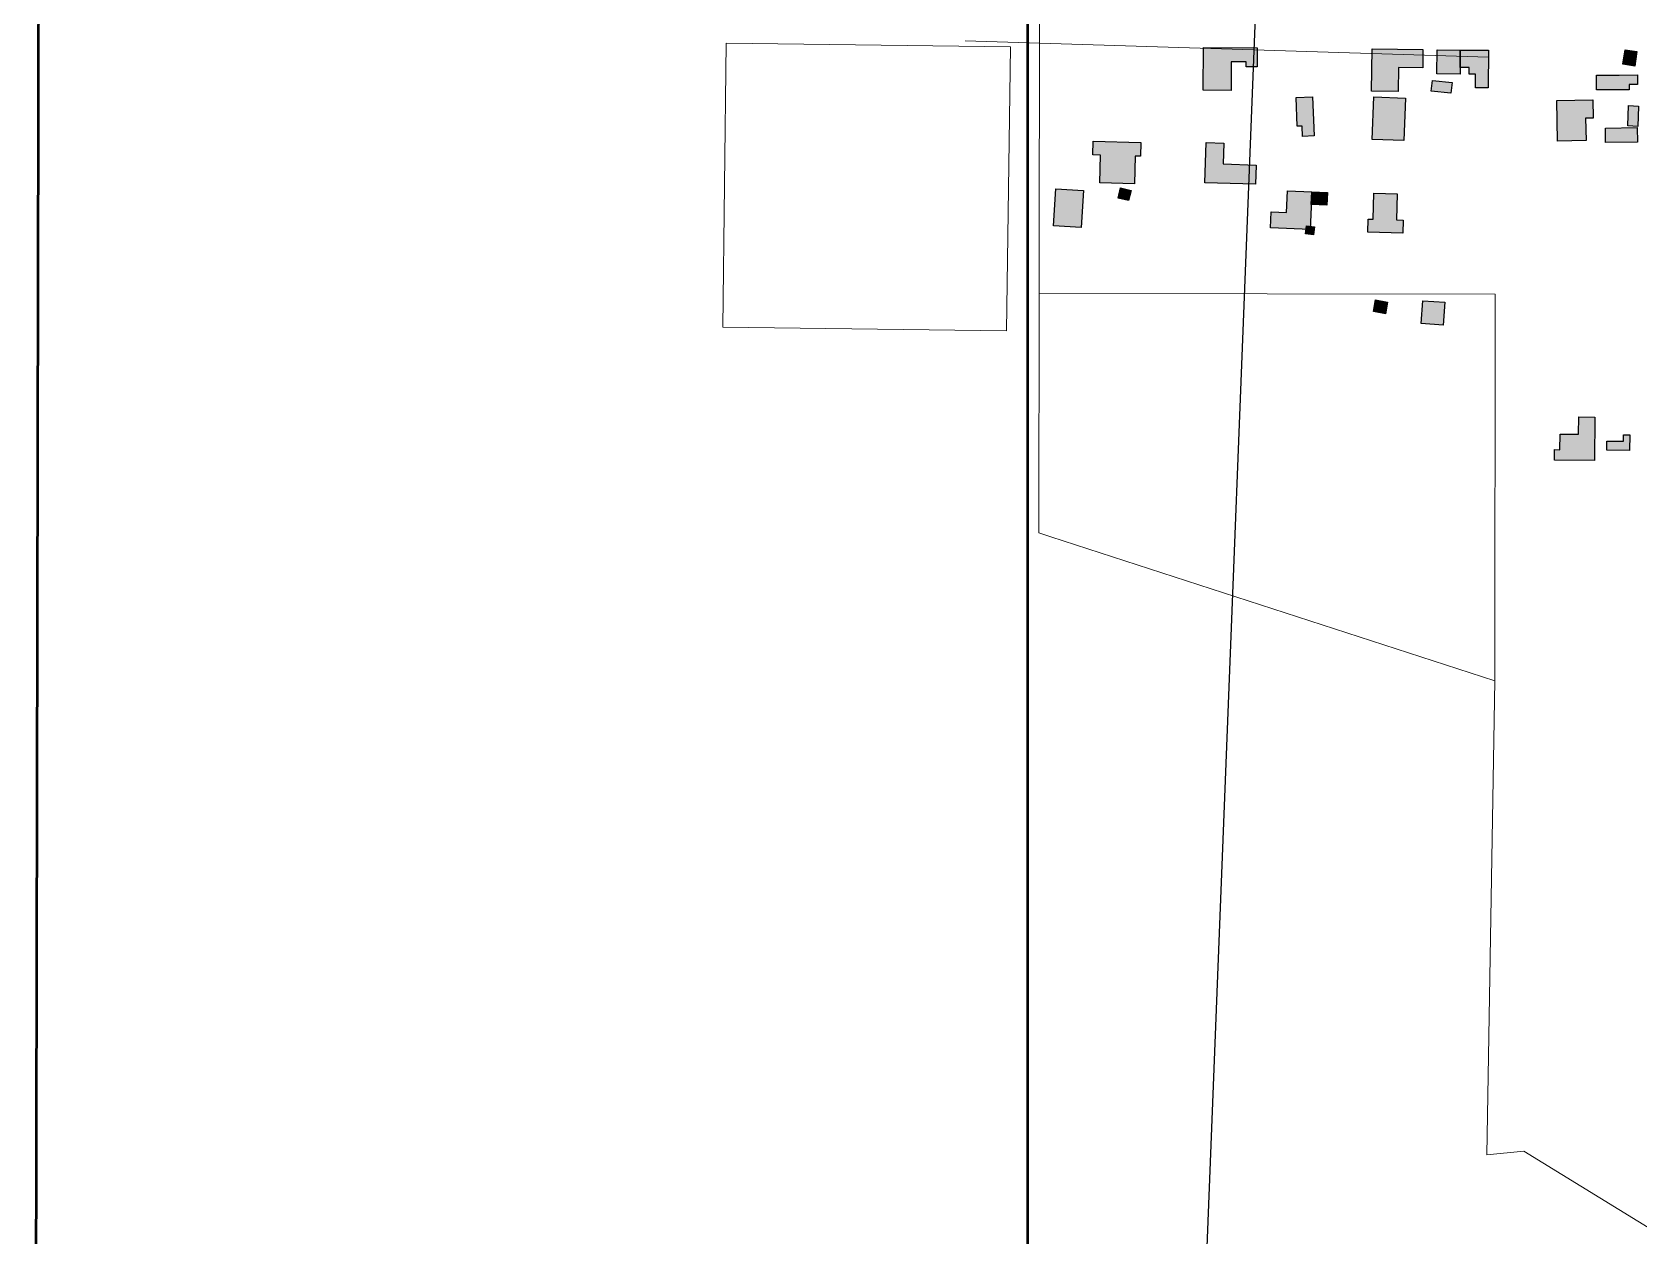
# Model space of a CAD drawing. Header units: millimetres. Extents: x -71 to 10084, y -63 to 6230.
# Drawn here: x 5423 to 6102, y 1789 to 2297 of the extents above; entities that cross this region are included whole.
import ezdxf

# ---------------------------------------------------------------- set-up
doc = ezdxf.new("R2010")
doc.units = ezdxf.units.MM
doc.layers.add('0 Límite subáreas', color=1, linetype='Continuous')
doc.layers.add('Edificaciones Pilar', color=50, linetype='Continuous')
for name, color, linetype, lineweight, true_color in [('00.PROPUESTAS EDIFICACION', 251, 'Continuous', 5, 0x575757), ('01. Manzanas Esc. Urbana', 254, 'Continuous', 5, 0xcccccc), ('01. Parcelas Esc. Urbana', 8, 'Continuous', 5, 0x808080)]:
    doc.layers.add(name, color=color, linetype=linetype, lineweight=lineweight, true_color=true_color)
doc.layers.add('03. Vias Terciarias', color=252, linetype='Continuous', lineweight=50)

msp = doc.modelspace()

# ---------------------------------------------------------------- hatches: boundary and pattern name
at = {"layer": 'Edificaciones Pilar', "transparency": 33554559}
for points in [[(5929.97, 2272.47), (5918.16, 2272.54), (5918.28, 2290.67), (5941.04, 2290.53), (5940.99, 2282.42), (5936.38, 2282.45), (5936.39, 2284.54), (5930.04, 2284.58), (5929.97, 2272.47)], [(6000.62, 2272.04), (5989.35, 2272.18), (5989.58, 2290.04), (6011.04, 2289.77), (6010.94, 2281.98), (6000.75, 2282.11), (6000.62, 2272.04)], [(6026.71, 2279.41), (6016.88, 2279.52), (6016.99, 2289.65), (6026.82, 2289.55), (6026.71, 2279.41)], [(6038.77, 2289.42), (6038.6, 2273.55), (6033.26, 2273.61), (6033.32, 2279.34), (6030.53, 2279.37), (6030.56, 2282.17), (6026.74, 2282.21), (6026.82, 2289.55), (6038.77, 2289.42)], [(6100.54, 2282.78), (6095.53, 2283.54), (6096.45, 2289.65), (6101.46, 2288.89), (6100.54, 2282.78)], [(6022.84, 2271.26), (6014.55, 2272.18), (6015.05, 2276.74), (6023.34, 2275.83), (6022.84, 2271.26)], [(6098.15, 2272.71), (6084.43, 2272.67), (6084.41, 2278.96), (6093.96, 2278.99), (6101.66, 2279.02), (6101.68, 2275), (6098.14, 2274.98), (6098.15, 2272.71)], [(5965.1, 2253.26), (5960.21, 2253.07), (5960.04, 2257.45), (5957.9, 2257.36), (5957.43, 2269.52), (5964.45, 2269.8), (5965.1, 2253.26)], [(6003.62, 2269.24), (6002.93, 2251.3), (5989.62, 2251.81), (5990.3, 2269.74), (6003.62, 2269.24)], [(6079.95, 2251.35), (6067.97, 2251.08), (6067.59, 2268.19), (6082.82, 2268.53), (6082.99, 2260.81), (6079.74, 2260.74), (6079.95, 2251.35)], [(6102.16, 2265.9), (6101.85, 2257.32), (6097.58, 2257.48), (6097.89, 2266.06), (6102.16, 2265.9)], [(6101.73, 2250.68), (6088.25, 2250.44), (6088.14, 2256.6), (6101.62, 2256.84), (6101.73, 2250.68)], [(5889.15, 2233.07), (5874.54, 2233.44), (5874.84, 2245.13), (5871.55, 2245.22), (5871.69, 2251.07), (5891.87, 2250.56), (5891.72, 2244.71), (5889.44, 2244.77), (5889.15, 2233.07)], [(5940.34, 2232.85), (5918.88, 2233.52), (5919.41, 2250.44), (5926.92, 2250.2), (5926.65, 2241.43), (5940.59, 2240.99), (5940.34, 2232.85)], [(5866.63, 2214.6), (5855.02, 2215.32), (5855.99, 2230.91), (5867.6, 2230.19), (5866.63, 2214.6)], [(5886.69, 2225.94), (5882.21, 2227.03), (5883.25, 2231.29), (5887.73, 2230.19), (5886.69, 2225.94)], [(5963.4, 2213.76), (5946.64, 2214.48), (5946.93, 2221.19), (5953.36, 2220.91), (5953.76, 2230.07), (5964.08, 2229.62), (5963.4, 2213.76)], [(5970.47, 2224.08), (5963.85, 2224.36), (5964.08, 2229.62), (5970.7, 2229.34), (5970.47, 2224.08)], [(6002.49, 2212.23), (5987.71, 2212.6), (5987.85, 2218.12), (5989.96, 2218.06), (5990.24, 2229.12), (6000.15, 2228.87), (5999.87, 2217.81), (6002.63, 2217.74), (6002.49, 2212.23)], [(5964.75, 2211.44), (5961.41, 2211.95), (5961.92, 2215.33), (5965.26, 2214.83), (5964.75, 2211.44)], [(5995.17, 2178.17), (5990.14, 2179.07), (5991.02, 2184.01), (5996.06, 2183.11), (5995.17, 2178.17)], [(6019.62, 2173.39), (6010.34, 2174), (6010.99, 2183.65), (6020.26, 2183.03), (6019.62, 2173.39)], [(6083.54, 2116.16), (6066.62, 2116.31), (6066.67, 2120.78), (6068.93, 2120.75), (6068.99, 2127.35), (6076.81, 2127.28), (6076.88, 2134.59), (6083.71, 2134.52), (6083.54, 2116.16)], [(6098.39, 2120.47), (6088.76, 2120.56), (6088.8, 2124.39), (6095.74, 2124.32), (6095.77, 2127.09), (6098.46, 2127.07), (6098.39, 2120.47)]]:
    msp.add_hatch(color=256, dxfattribs=at).paths.add_polyline_path(points, flags=0)

# ---------------------------------------------------------------- linework, layer by layer
at = {"layer": '0 Límite subáreas', "linetype": 'Continuous'}
msp.add_lwpolyline([(6825.9, 2561.07), (6653.24, 2569.87), (6103.31, 2706.91), (5956.01, 2708.42), (5908.34, 1494.01), (6782.67, 1459.69)], close=True, dxfattribs=at)
at = {"layer": '00.PROPUESTAS EDIFICACION', "linetype": 'Continuous'}
for p, q in [((5817.6, 2293.45), (6038.74, 2286.57)), ((6095.72, 2284.79), (6100.82, 2284.64))]:
    msp.add_line(p, q, dxfattribs=at)
at = {"layer": '01. Manzanas Esc. Urbana', "linetype": 'Continuous', "flags": 128}
msp.add_lwpolyline([(5715.18, 2172.47), (5716.71, 2292.45), (5836.72, 2290.9), (5835.15, 2170.91), (5715.18, 2172.47)], close=True, dxfattribs=at)
at = {"layer": '01. Parcelas Esc. Urbana', "linetype": 'Continuous', "flags": 128}
for points in [[(6109.91, 1790.07), (6053.69, 1824.57), (6038.01, 1822.99), (6041.36, 2023.08), (6041.56, 2186.46), (5848.9, 2186.7), (5849.53, 2709.51), (6103.31, 2706.91), (6109.91, 1790.07)], [(6109.91, 1790.07), (6053.69, 1824.57), (6038.01, 1822.99), (6041.36, 2023.08), (6041.56, 2186.46), (5848.9, 2186.7), (5849.53, 2709.51), (6103.31, 2706.91), (6109.91, 1790.07)], [(6109.91, 1790.07), (6053.69, 1824.57), (6038.01, 1822.99), (6041.36, 2023.08), (6041.56, 2186.46), (5848.9, 2186.7), (5849.53, 2709.51), (6103.31, 2706.91), (6109.91, 1790.07)], [(5715.18, 2172.47), (5716.71, 2292.45), (5836.72, 2290.9), (5835.15, 2170.91), (5715.18, 2172.47)], [(5715.18, 2172.47), (5716.71, 2292.45), (5836.72, 2290.9), (5835.15, 2170.91), (5715.18, 2172.47)], [(6041.36, 2023.08), (5853.86, 2083.95), (5848.78, 2085.6), (5848.9, 2186.7), (6041.56, 2186.46), (6041.36, 2023.08)], [(6041.36, 2023.08), (5853.86, 2083.95), (5848.78, 2085.6), (5848.9, 2186.7), (6041.56, 2186.46), (6041.36, 2023.08)], [(6041.36, 2023.08), (5853.86, 2083.95), (5848.78, 2085.6), (5848.9, 2186.7), (6041.56, 2186.46), (6041.36, 2023.08)]]:
    msp.add_lwpolyline(points, close=True, dxfattribs=at)
at = {"layer": '03. Vias Terciarias', "linetype": 'Continuous'}
for points in [[(5423.42, 894.85), (5429.15, 3850.28), (5461.74, 3892.22)], [(5844.09, 894.25), (5844.09, 2718.2)]]:
    msp.add_lwpolyline(points, dxfattribs=at)
at = {"layer": 'Edificaciones Pilar', "linetype": 'Continuous', "flags": 128}
for points in [[(5929.97, 2272.47), (5918.16, 2272.54), (5918.28, 2290.67), (5941.04, 2290.53), (5940.99, 2282.42), (5936.38, 2282.45), (5936.39, 2284.54), (5930.04, 2284.58), (5929.97, 2272.47)], [(6000.62, 2272.04), (5989.35, 2272.18), (5989.58, 2290.04), (6011.04, 2289.77), (6010.94, 2281.98), (6000.75, 2282.11), (6000.62, 2272.04)], [(6026.71, 2279.41), (6016.88, 2279.52), (6016.99, 2289.65), (6026.82, 2289.55), (6026.71, 2279.41)], [(6038.77, 2289.42), (6038.6, 2273.55), (6033.26, 2273.61), (6033.32, 2279.34), (6030.53, 2279.37), (6030.56, 2282.17), (6026.74, 2282.21), (6026.82, 2289.55), (6038.77, 2289.42)], [(6100.54, 2282.78), (6095.53, 2283.54), (6096.45, 2289.65), (6101.46, 2288.89), (6100.54, 2282.78)], [(6022.84, 2271.26), (6014.55, 2272.18), (6015.05, 2276.74), (6023.34, 2275.83), (6022.84, 2271.26)], [(6098.15, 2272.71), (6084.43, 2272.67), (6084.41, 2278.96), (6093.96, 2278.99), (6101.66, 2279.02), (6101.68, 2275), (6098.14, 2274.98), (6098.15, 2272.71)], [(5965.1, 2253.26), (5960.21, 2253.07), (5960.04, 2257.45), (5957.9, 2257.36), (5957.43, 2269.52), (5964.45, 2269.8), (5965.1, 2253.26)], [(6003.62, 2269.24), (6002.93, 2251.3), (5989.62, 2251.81), (5990.3, 2269.74), (6003.62, 2269.24)], [(6079.95, 2251.35), (6067.97, 2251.08), (6067.59, 2268.19), (6082.82, 2268.53), (6082.99, 2260.81), (6079.74, 2260.74), (6079.95, 2251.35)], [(6102.16, 2265.9), (6101.85, 2257.32), (6097.58, 2257.48), (6097.89, 2266.06), (6102.16, 2265.9)], [(6101.73, 2250.68), (6088.25, 2250.44), (6088.14, 2256.6), (6101.62, 2256.84), (6101.73, 2250.68)], [(5889.15, 2233.07), (5874.54, 2233.44), (5874.84, 2245.13), (5871.55, 2245.22), (5871.69, 2251.07), (5891.87, 2250.56), (5891.72, 2244.71), (5889.44, 2244.77), (5889.15, 2233.07)], [(5940.34, 2232.85), (5918.88, 2233.52), (5919.41, 2250.44), (5926.92, 2250.2), (5926.65, 2241.43), (5940.59, 2240.99), (5940.34, 2232.85)], [(5866.63, 2214.6), (5855.02, 2215.32), (5855.99, 2230.91), (5867.6, 2230.19), (5866.63, 2214.6)], [(5886.69, 2225.94), (5882.21, 2227.03), (5883.25, 2231.29), (5887.73, 2230.19), (5886.69, 2225.94)], [(5963.4, 2213.76), (5946.64, 2214.48), (5946.93, 2221.19), (5953.36, 2220.91), (5953.76, 2230.07), (5964.08, 2229.62), (5963.4, 2213.76)], [(5970.47, 2224.08), (5963.85, 2224.36), (5964.08, 2229.62), (5970.7, 2229.34), (5970.47, 2224.08)], [(6002.49, 2212.23), (5987.71, 2212.6), (5987.85, 2218.12), (5989.96, 2218.06), (5990.24, 2229.12), (6000.15, 2228.87), (5999.87, 2217.81), (6002.63, 2217.74), (6002.49, 2212.23)], [(5964.75, 2211.44), (5961.41, 2211.95), (5961.92, 2215.33), (5965.26, 2214.83), (5964.75, 2211.44)], [(5995.17, 2178.17), (5990.14, 2179.07), (5991.02, 2184.01), (5996.06, 2183.11), (5995.17, 2178.17)], [(6019.62, 2173.39), (6010.34, 2174), (6010.99, 2183.65), (6020.26, 2183.03), (6019.62, 2173.39)], [(6083.54, 2116.16), (6066.62, 2116.31), (6066.67, 2120.78), (6068.93, 2120.75), (6068.99, 2127.35), (6076.81, 2127.28), (6076.88, 2134.59), (6083.71, 2134.52), (6083.54, 2116.16)], [(6098.39, 2120.47), (6088.76, 2120.56), (6088.8, 2124.39), (6095.74, 2124.32), (6095.77, 2127.09), (6098.46, 2127.07), (6098.39, 2120.47)]]:
    msp.add_lwpolyline(points, close=True, dxfattribs=at)

doc.saveas('drawing.dxf')
